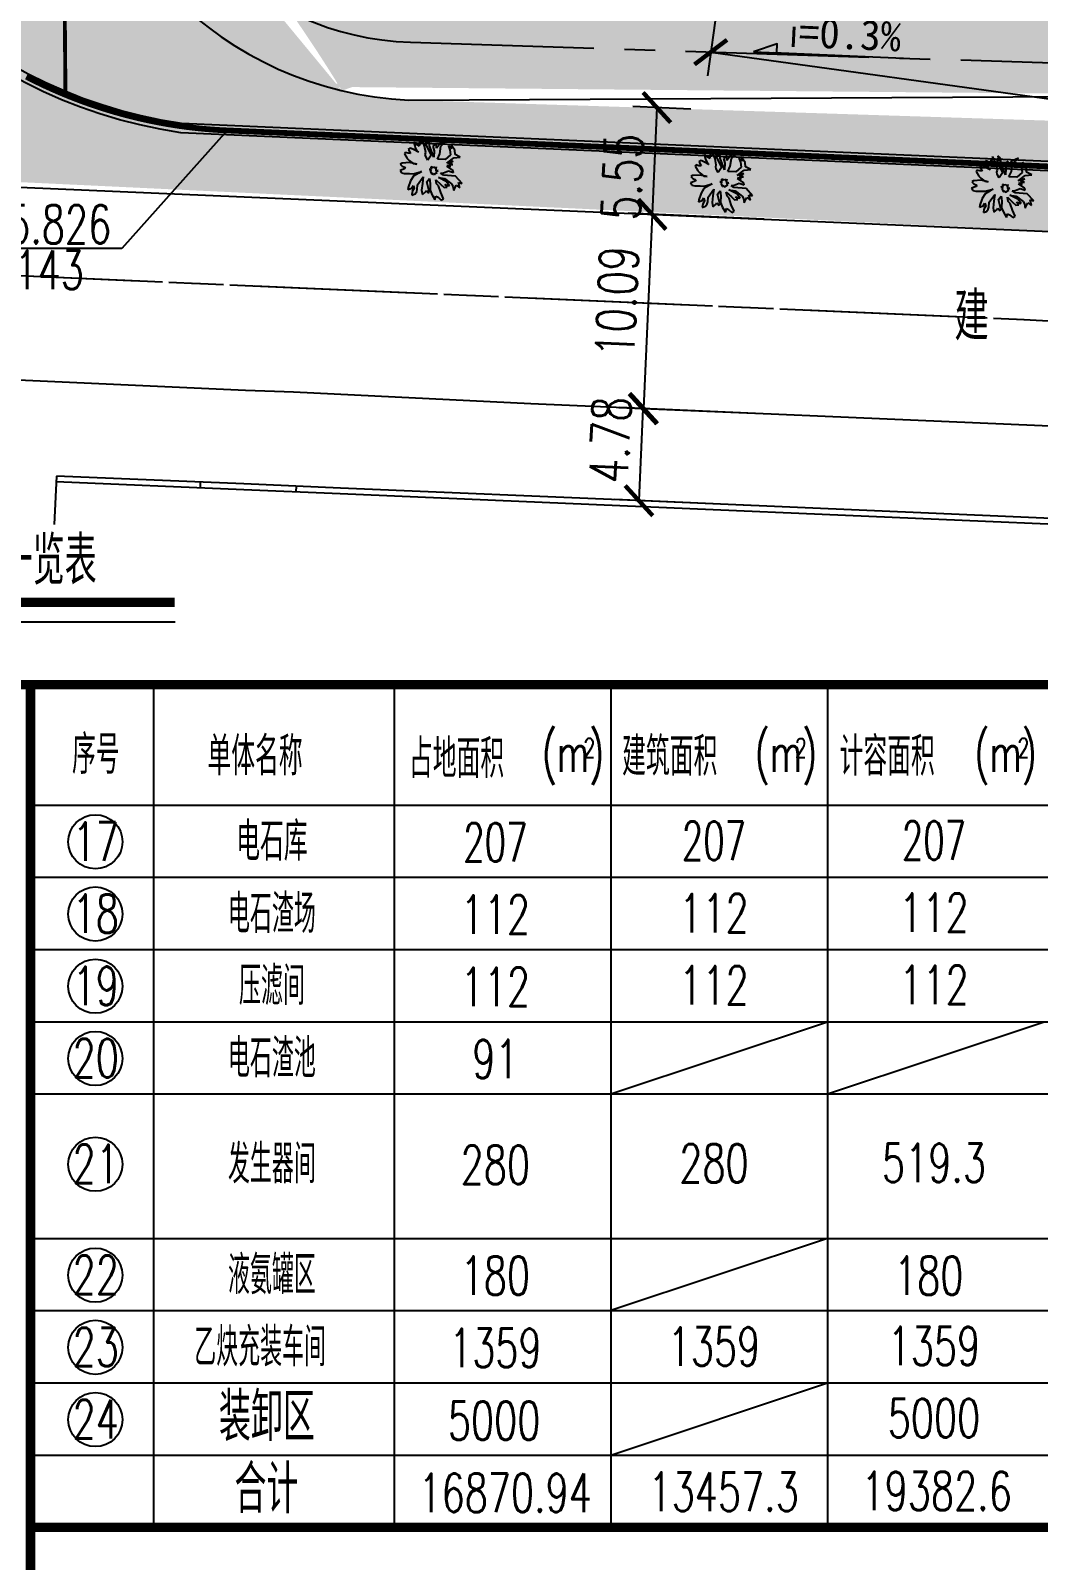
# Model space of a CAD drawing. Header units: millimetres. Extents: x 397874 to 6871063, y -8 to 5775840.
# Drawn here: x 429008.2 to 429060.5, y 2812664.1 to 2812743.5 of the extents above; entities that cross this region are included whole.
import ezdxf
from ezdxf.enums import TextEntityAlignment as Align

# ---------------------------------------------------------------- set-up
doc = ezdxf.new("R2010")
doc.units = ezdxf.units.MM
doc.header["$LTSCALE"] = 1000
for name, pattern in [('ACAD_ISO10W100', [18, 12, -3, 0, -3]), ('CENTER2', [28.575000000000003, 19.05, -3.175, 3.175, -3.175]), ('CONTINOUS', [0]), ('DASH', [0.35, 0.25, -0.1])]:
    doc.linetypes.add(name, pattern=pattern)
for name, color, linetype in [('_TCH_MASK', 7, 'Continuous'), ('GRASST', 62, 'Continuous'), ('PUB_TEXT', 7, 'Continuous'), ('T1', 92, 'Continuous'), ('坐标层', 7, 'Continuous'), ('居民地线', 2, 'Continuous'), ('规划路中心线（FQ）', 2, 'Continuous')]:
    doc.layers.add(name, color=color, linetype=linetype)
doc.styles.add('DIM', font='txt')
doc.styles.add('dxfs', font='txt.shx', dxfattribs={"width": 0.7, "bigfont": 'dxfs.shx'})
doc.styles.add('HZTXT', font='txt.shx', dxfattribs={"width": 0.75, "bigfont": 'hzdx.shx'})
doc.styles.get("Standard").update_dxf_attribs({"font": 'txt', "bigfont": 'hzdx.shx'})
doc.dimstyles.new('ISO-25', dxfattribs={"dimtxt": 2, "dimasz": 0.75, "dimexe": 1.25, "dimexo": 0.625, "dimtad": 1, "dimdec": 1, "dimdsep": 46, "dimtxsty": 'HZTXT', "dimblk": 'ARCHTICK', "dimcen": 2.5, "dimadec": 0, "dimazin": 0, "dimtfac": 1, "dimtdec": 1, "dimtmove": 0, "dimatfit": 3, "dimldrblk": 'ARCHTICK', "dimfxl": 1, "dimarcsym": 0})

# ---------------------------------------------------------------- blocks, each defined once
blk = doc.blocks.new('_ArchTick')
at = {"color": 0, "linetype": 'ByBlock', "const_width": 0.15}
blk.add_lwpolyline([(-0.5, -0.5), (0.5, 0.5)], dxfattribs=at)
blk = doc.blocks.new('*D660')
at = {"color": 0, "linetype": 'CONTINOUS', "lineweight": -2, "transparency": 16777216}
for p, q in [((429046.2543388866, 2812733.711973365), (429039.189874307, 2812734.02183165)), ((429040.4386736426, 2812733.96705739), (429039.9963761001, 2812723.883107812)), ((429045.8120413441, 2812723.628023787), (429038.7475767646, 2812723.937882072))]:
    blk.add_line(p, q, dxfattribs=at)
at = {"layer": 'Defpoints', "color": 0, "linetype": 'CONTINOUS', "transparency": 16777216}
for p in [(429046.8787385543, 2812733.684586235), (429039.9963761001, 2812723.883107812), (429046.4364410118, 2812723.600636657)]:
    blk.add_point(p, dxfattribs=at)
at = {"color": 0, "linetype": 'CONTINOUS', "lineweight": -2, "transparency": 16777216, "xscale": 1.5, "yscale": 1.5, "zscale": 1.5}
for p, rotation in [((429040.4386736426, 2812733.96705739), 87.48852868836877), ((429039.9963761001, 2812723.883107812), 267.4885286883688)]:
    blk.add_blockref('_ArchTick', p, dxfattribs=dict(at, rotation=rotation))
at = {"color": 0, "linetype": 'CONTINOUS', "transparency": 16777216, "insert": (429038.6131610119, 2812729.431186714), "char_height": 2, "attachment_point": 5, "rotation": 87.4885286883688, "style": 'HZTXT'}
blk.add_mtext('10.09', dxfattribs=at)
blk = doc.blocks.new('_None')
blk = doc.blocks.new('*D661')
at = {"color": 0, "linetype": 'CONTINOUS', "lineweight": -2, "transparency": 16777216}
for p, q in [((429045.778258189, 2812723.61776544), (429038.7137936083, 2812723.927623725)), ((429039.9625929439, 2812723.872849465), (429039.7532623166, 2812719.100316754)), ((429045.5689275617, 2812718.845232729), (429038.5044629811, 2812719.155091014))]:
    blk.add_line(p, q, dxfattribs=at)
at = {"layer": 'Defpoints', "color": 0, "linetype": 'CONTINOUS', "transparency": 16777216}
for p in [(429046.4026578567, 2812723.59037831), (429039.7532623166, 2812719.100316754), (429046.1933272294, 2812718.817845599)]:
    blk.add_point(p, dxfattribs=at)
at = {"color": 0, "linetype": 'CONTINOUS', "lineweight": -2, "transparency": 16777216, "xscale": 1.5, "yscale": 1.5, "zscale": 1.5}
for p, rotation in [((429039.9625929439, 2812723.872849465), 87.48852868745168), ((429039.7532623166, 2812719.100316754), 267.4885286874517)]:
    blk.add_blockref('_ArchTick', p, dxfattribs=dict(at, rotation=rotation))
at = {"color": 0, "linetype": 'CONTINOUS', "transparency": 16777216, "insert": (429038.2650505954, 2812722.254575545), "char_height": 2, "attachment_point": 5, "rotation": 87.48852868745169, "style": 'HZTXT'}
blk.add_mtext('4.78', dxfattribs=at)
blk = doc.blocks.new('LV-5-1')
at = {"layer": 'T1', "color": 92, "linetype": 'Continuous'}
for p, q in [((-0.7308173647420517, 0.9162209432700763), (-0.7008946885531202, 0.7332489283342198)), ((-0.5481239409793659, 0.8547040438532605), (-0.7308173647420517, 0.9162209432700763)), ((-0.7008946885531202, 0.7332489283342198), (-0.6706005574666563, 0.6721963475391988)), ((-0.3048422550436527, 0.6710819828465588), (-0.5481239409793659, 0.8547040438532605)), ((-0.516158262853935, 1.342288916692794), (-0.5471024400111162, 1.189982487740878)), ((-0.5471024400111162, 1.189982487740878), (-0.4865141778381599, 1.067877326151134)), ((-0.3945174198860428, 1.250477886189444), (-0.516158262853935, 1.342288916692794)), ((-0.4865141778381599, 1.067877326151134), (-0.4257401882164515, 1.006731881631865)), ((-0.4257401882164515, 1.006731881631865), (-0.2432324919024609, 0.8842552651445743)), ((-0.3035421629022323, 1.097800002340122), (-0.3945174198860428, 1.250477886189444)), ((-0.1817155924856593, 1.06694868890726), (-0.3035421629022323, 1.097800002340122)), ((-0.2432324919024609, 0.8842552651445743), (-0.0615605691080248, 0.4874599218399993)), ((-0.2112668137770299, 1.371840137984094), (-0.2423038546585872, 1.189053850497018)), ((-0.2423038546585872, 1.189053850497018), (-0.1817155924856593, 1.06694868890726)), ((-0.1504928241553216, 1.310694693464839), (-0.2112668137770299, 1.371840137984094)), ((0.0621232757962957, 1.066205779112181), (-0.1504928241553216, 1.310694693464839)), ((0.1833926638665844, 0.8524753144679948), (0.0621232757962957, 1.066205779112181)), ((0.2746465120235371, 0.7912370062243355), (0.1820925717251782, 0.4257572949744173)), ((0.1825568903471009, 0.5781565876507102), (0.1833926638665844, 0.8524753144679948)), ((0.3665504062512781, 0.9433577077273299), (0.2746465120235371, 0.7912370062243355)), ((0.4891198864629587, 1.156345262576565), (0.3665504062512781, 0.9433577077273299)), ((0.5808380532418482, 1.247506247009071), (0.4891198864629587, 1.156345262576565)), ((0.5784235964078022, 0.4550299250927168), (0.7925255159496061, 0.6982187473039687)), ((0.7027574873828257, 1.247134792111524), (0.5808380532418482, 1.247506247009071)), ((0.6716275827768783, 1.033868646089275), (0.7027574873828257, 1.247134792111524)), ((0.7019217138633564, 0.9728160652943956), (0.6716275827768783, 1.033868646089275)), ((0.8241197391774904, 1.063884186002511), (0.7019217138633564, 0.9728160652943956)), ((0.7925255159496061, 0.6982187473039687), (0.9458534458696874, 1.002553014034476)), ((0.9461320370428581, 1.09399258964028), (0.8241197391774904, 1.063884186002511)), ((1.005884525696331, 0.6975687012332656), (0.883872227830949, 0.6674602975954826)), ((0.9458534458696874, 1.002553014034476), (0.9461320370428581, 1.09399258964028)), ((1.249723393978343, 0.6968257914381724), (1.005884525696331, 0.6975687012332656)), ((1.280017525064821, 0.6357732106432934), (1.249723393978343, 0.6968257914381724)), ((-1.372751668469988, 0.3085739107771559), (-1.373123123367549, 0.1866544766361784)), ((-1.373123123367549, 0.1866544766361784), (-1.06841740173941, 0.1552459808571314)), ((-1.189686789809755, 0.3689764455013176), (-1.372751668469988, 0.3085739107771559)), ((-1.219609465998673, 0.551948460437174), (-1.098061486755171, 0.4296575713986499)), ((-0.9757705977166609, 0.5512055506420808), (-1.219609465998673, 0.551948460437174)), ((-1.098061486755171, 0.4296575713986499), (-1.189686789809755, 0.3689764455013176)), ((-1.06841740173941, 0.1552459808571314), (-0.7638045438357324, 0.0933576265427831)), ((-0.7320245931590819, 0.5199827823118142), (-0.9757705977166609, 0.5512055506420808)), ((-0.6706005574666563, 0.6721963475391988), (-0.8230927138672683, 0.6421808076259623)), ((-0.8230927138672683, 0.6421808076259623), (-0.7623187242455458, 0.5810353631066931)), ((-0.4590988222076788, 0.0619491307636082), (-0.764175998733279, -0.0285618075981944)), ((-0.7638045438357324, 0.0933576265427831), (-0.6417922459703789, 0.1234660301804098)), ((-0.7623187242455458, 0.5810353631066931), (-0.57962530048286, 0.5195184636898915)), ((-0.4886500434990637, 0.3668405798404279), (-0.7320245931590819, 0.5199827823118142)), ((-0.6417922459703789, 0.1234660301804098), (-0.4590988222076788, 0.0619491307636082)), ((-0.57962530048286, 0.5195184636898915), (-0.3359721596496001, 0.4578158368243095)), ((-0.2755696249254243, 0.2747509581640628), (-0.4886500434990637, 0.3668405798404279)), ((-0.3359721596496001, 0.4578158368243095), (-0.2755696249254243, 0.2747509581640628)), ((-0.0615605691080248, 0.4874599218399993), (-0.3048422550436527, 0.6710819828465588)), ((-0.2459255399096634, 0.0003393676224022), (-0.2155385450988092, -0.0302333546371472)), ((-0.1544859643039302, 6.07764492457e-05), (-0.2459255399096634, 0.0003393676224022)), ((-0.1542073731307738, 0.0915003520550499), (-0.1544859643039302, 6.07764492457e-05)), ((-0.0322879389897963, 0.0911288971575033), (-0.1542073731307738, 0.0915003520550499)), ((0.0284860506319262, 0.0299834526382483), (-0.0322879389897963, 0.0911288971575033)), ((0.0896314951511812, 0.0907574422599566), (0.0284860506319262, 0.0299834526382483)), ((0.0588730454427804, -0.0005892696214573), (0.0896314951511812, 0.0907574422599566)), ((0.1820925717251782, 0.4257572949744173), (0.1825568903471009, 0.5781565876507102)), ((0.6702346269110819, 0.5766707680605379), (0.5784235964078022, 0.4550299250927168)), ((0.883872227830949, 0.6674602975954826), (0.6702346269110819, 0.5766707680605379)), ((1.004120114932988, 0.1184513890635372), (1.187370721042072, 0.2398136408582019)), ((1.126132412798412, 0.148559792701306), (1.004120114932988, 0.1184513890635372)), ((1.24805184693939, 0.1481883378037594), (1.126132412798412, 0.148559792701306)), ((1.127061050042272, 0.453358378053764), (1.188299358285917, 0.5446122262106456)), ((1.309940201253738, 0.4528011957074369), (1.127061050042272, 0.453358378053764)), ((1.187370721042072, 0.2398136408582019), (1.34004860489145, 0.3307888978420692)), ((1.188299358285917, 0.5446122262106456), (1.280017525064821, 0.6357732106432934)), ((1.216921942333443, -0.0650778082186321), (1.461225129237334, 0.0865785746625676)), ((1.339398558820733, 0.1174298880952875), (1.24805184693939, 0.1481883378037594)), ((1.340420059788983, 0.4527083319830467), (1.309940201253738, 0.4528011957074369)), ((1.461225129237334, 0.0865785746625676), (1.339398558820733, 0.1174298880952875)), ((1.34004860489145, 0.3307888978420692), (1.340420059788983, 0.4527083319830467)), ((-1.131698711919569, -0.6065647550752828), (-1.314856454304248, -0.69744714833476)), ((-1.283447958525144, -0.3927414267067064), (-1.131698711919569, -0.6065647550752828)), ((-1.100754534762387, -0.454258326123508), (-1.283447958525144, -0.3927414267067064)), ((-0.97883510062141, -0.4546297810210547), (-1.100754534762387, -0.454258326123508)), ((-0.856079892960949, -0.1806825091013309), (-1.008943504259094, -0.332617483155687)), ((-1.008943504259094, -0.332617483155687), (-0.7650117722527625, -0.3028805344154648)), ((-0.9472408773935115, -0.0889643423225124), (-1.008572049361561, -0.2106980490147095)), ((-1.008572049361561, -0.2106980490147095), (-0.856079892960949, -0.1806825091013309)), ((-0.6126124795765406, -0.3033448530374017), (-0.97883510062141, -0.4546297810210547)), ((-0.764175998733279, -0.0285618075981944), (-0.9472408773935115, -0.0889643423225124)), ((-0.7664975918429491, -0.7905582709793748), (-0.4603060506246948, -0.3342890301946539)), ((-0.7650117722527625, -0.3028805344154648), (-0.4290832822943571, -0.0905430256370749)), ((-0.4290832822943571, -0.0905430256370749), (-0.6126124795765406, -0.3033448530374017)), ((-0.4002749707979945, -0.6392733429958639), (-0.5836184406314828, -0.7911154533257019)), ((-0.4922717287501257, -0.8218739030341737), (-0.1870088247756883, -0.6704032476017403)), ((-0.4603060506246948, -0.3342890301946539), (-0.3077210304996356, -0.2737936317460878)), ((-0.369052202467671, -0.3955273384382991), (-0.4002749707979945, -0.6392733429958639)), ((-0.3077210304996356, -0.2737936317460878), (-0.369052202467671, -0.3955273384382991)), ((-0.1870088247756883, -0.6704032476017403), (-0.3092997138141982, -0.7919512268451712)), ((-0.2155385450988092, -0.0302333546371472), (-0.2159099999963559, -0.1521527887782668)), ((-0.2159099999963559, -0.1521527887782668), (-0.1548574192014769, -0.1218586576917318)), ((-0.1548574192014769, -0.1218586576917318), (-0.1552288740990235, -0.2437780918327093)), ((-0.1552288740990235, -0.2437780918327093), (-0.1244704243906227, -0.1524313799514374)), ((-0.1244704243906227, -0.1524313799514374), (0.0276502771124427, -0.2443352741790221)), ((-0.0331237125092798, -0.1831898296597672), (0.0888885853561021, -0.1530814260221405)), ((0.0276502771124427, -0.2443352741790221), (-0.0331237125092798, -0.1831898296597672)), ((0.0585015905452337, -0.1225087037624348), (0.1502197573241233, -0.0313477193297871)), ((0.0888885853561021, -0.1530814260221405), (0.0585015905452337, -0.1225087037624348)), ((0.1502197573241233, -0.0313477193297871), (0.0588730454427804, -0.0005892696214573)), ((0.1175111694035991, -0.7627714604514182), (0.301318957858939, -0.4585300574452873)), ((0.301318957858939, -0.4585300574452873), (0.4530682044645289, -0.6723533858138637)), ((0.4530682044645289, -0.6723533858138637), (0.7267368852110252, -0.8865481690801289)), ((0.4539968417084026, -0.36755480046142), (1.002355704169645, -0.4606659231061769)), ((0.6973713913684207, -0.5206970029328062), (0.4539968417084026, -0.36755480046142)), ((0.6065818618333907, -0.3070594020128539), (0.4854053374874923, -0.0628490788333522)), ((0.4854053374874923, -0.0628490788333522), (0.6682844886989585, -0.0634062611796793)), ((1.155126451743484, -0.3392108075871363), (0.6065818618333907, -0.3070594020128539)), ((0.6682844886989585, -0.0634062611796793), (0.7596312005803156, -0.0941647108881511)), ((0.910544673666351, -0.582306766073998), (0.6973713913684207, -0.5206970029328062)), ((0.7578667898169726, -0.6732820230577232), (0.9404673498552825, -0.7652787810098545)), ((0.8485634556276125, -0.9173994825129768), (0.7578667898169726, -0.6732820230577232)), ((0.7596312005803156, -0.0941647108881511), (0.820405190202024, -0.1553101554074061)), ((0.820405190202024, -0.1553101554074061), (1.094445325846067, -0.2475855045325517)), ((0.9404673498552825, -0.7652787810098545), (0.910544673666351, -0.582306766073998)), ((1.002355704169645, -0.4606659231061769), (1.215436122743256, -0.5527555447825421)), ((1.094445325846067, -0.2475855045325517), (1.277231613333228, -0.27862254541418)), ((1.154847860570314, -0.4306503831927984), (1.276860158435682, -0.4005419795551717)), ((1.368021142868258, -0.4922601463339902), (1.154847860570314, -0.4306503831927984)), ((1.276860158435682, -0.4005419795551717), (1.155126451743484, -0.3392108075871363)), ((1.215436122743256, -0.5527555447825421), (1.368021142868258, -0.4922601463339902)), ((1.33884137647442, -0.0654492631161787), (1.216921942333443, -0.0650778082186321)), ((1.247216073419906, -0.126130389013511), (1.33884137647442, -0.0654492631161787)), ((1.369135507560884, -0.1265018439110577), (1.247216073419906, -0.126130389013511)), ((1.277231613333228, -0.27862254541418), (1.460110764544694, -0.279179727760507)), ((1.277603068230775, -0.1567031112732025), (1.369135507560884, -0.1265018439110577)), ((1.399522502371752, -0.1570745661707491), (1.277603068230775, -0.1567031112732025)), ((1.338469921576873, -0.1873686972571562), (1.399522502371752, -0.1570745661707491)), ((1.460110764544694, -0.279179727760507), (1.338469921576873, -0.1873686972571562)), ((-1.314856454304248, -0.69744714833476), (-1.071203313471003, -0.759149775200342)), ((-1.071203313471003, -0.759149775200342), (-1.193494202509598, -0.8806977544437729)), ((-1.193494202509598, -0.8806977544437729), (-0.7664975918429491, -0.7905582709793748)), ((-0.5836184406314828, -0.7911154533257019), (-0.4922717287501257, -0.8218739030341737)), ((-0.3092997138141982, -0.7919512268451712), (-0.1566218299648199, -0.700975969861446)), ((-0.1566218299648199, -0.700975969861446), (-0.2488043153656463, -0.9445362469702445)), ((-0.2488043153656463, -0.9445362469702445), (-0.1569004211379763, -0.792415545467108)), ((-0.1569004211379763, -0.792415545467108), (-0.1271634723978252, -1.036347277473595)), ((-0.0055226294300041, -1.128158307976804), (-0.1282778370904651, -1.402105579896528)), ((-0.1282778370904651, -1.402105579896528), (0.0855454912781823, -1.250356333290938)), ((-0.1271634723978252, -1.036347277473595), (-0.065275118083477, -0.7317344195697757)), ((-0.065275118083477, -0.7317344195697757), (-0.0055226294300041, -1.128158307976804)), ((0.0855454912781823, -1.250356333290938), (0.268146051316478, -1.342353091243069)), ((0.1775422492302283, -1.067755773252628), (0.1175111694035991, -0.7627714604514182)), ((0.3906226678038536, -1.15984539492915), (0.1775422492302283, -1.067755773252628)), ((0.268146051316478, -1.342353091243069), (0.573037500393383, -1.312801869951613)), ((0.3902512129063069, -1.281764829070127), (0.5734089552909438, -1.190882435810636)), ((0.573037500393383, -1.312801869951613), (0.3902512129063069, -1.281764829070127)), ((0.5734089552909438, -1.190882435810636), (0.3906226678038536, -1.15984539492915)), ((0.7267368852110252, -0.8865481690801289), (0.8170620961241184, -1.252585062676218)), ((0.8170620961241184, -1.252585062676218), (0.8485634556276125, -0.9173994825129768))]:
    blk.add_line(p, q, dxfattribs=at)
at = {"layer": 'T1', "color": 92, "linetype": 'Continuous', "style": 'DIM', "flags": 1}
for tag in ['YVALUE', 'XVALUE']:
    blk.add_attdef(tag, (0.0284860506319262, 0.0299834526382483), '', height=2e-05, rotation=359.825436098794, dxfattribs=at)
blk = doc.blocks.new('*D712')
at = {"color": 0, "linetype": 'CONTINOUS', "lineweight": -2, "transparency": 16777216}
for p, q in [((429043.8103789264, 2812744.76468032), (429043.3101290744, 2812741.151269566)), ((429043.4815473463, 2812742.389460091), (429085.4376032971, 2812736.580956102)), ((429085.7664348772, 2812738.956176331), (429085.2661850253, 2812735.342765578))]:
    blk.add_line(p, q, dxfattribs=at)
at = {"layer": 'Defpoints', "color": 0, "linetype": 'CONTINOUS', "transparency": 16777216}
for p in [(429043.8960880623, 2812745.383775583), (429085.8521440131, 2812739.575271594), (429085.4376032971, 2812736.580956102)]:
    blk.add_point(p, dxfattribs=at)
at = {"color": 0, "linetype": 'CONTINOUS', "lineweight": -2, "transparency": 16777216, "xscale": 1.5, "yscale": 1.5, "zscale": 1.5}
for p, rotation in [((429043.4815473463, 2812742.389460091), 172.1179273552615), ((429085.4376032971, 2812736.580956102), 352.1179273552614)]:
    blk.add_blockref('_ArchTick', p, dxfattribs=dict(at, rotation=rotation))
at = {"color": 0, "linetype": 'CONTINOUS', "transparency": 16777216, "insert": (429064.6824190751, 2812741.094855779), "char_height": 2, "attachment_point": 5, "rotation": 352.11792735526143, "style": 'HZTXT'}
blk.add_mtext('42.36', dxfattribs=at)
blk = doc.blocks.new('*D713')
at = {"color": 0, "linetype": 'CONTINOUS', "lineweight": -2, "transparency": 16777216}
for p, q in [((429042.4553847344, 2812739.4341841), (429039.4355833218, 2812739.566637235)), ((429040.6843826574, 2812739.511862975), (429040.4410550509, 2812733.96423252)), ((429042.2120571279, 2812733.886553645), (429039.1922557154, 2812734.01900678))]:
    blk.add_line(p, q, dxfattribs=at)
at = {"layer": 'Defpoints', "color": 0, "linetype": 'CONTINOUS', "transparency": 16777216}
for p in [(429043.0797844022, 2812739.406796969), (429040.4410550509, 2812733.96423252), (429042.8364567956, 2812733.859166515)]:
    blk.add_point(p, dxfattribs=at)
at = {"color": 0, "linetype": 'CONTINOUS', "lineweight": -2, "transparency": 16777216, "xscale": 1.5, "yscale": 1.5, "zscale": 1.5}
for p, rotation in [((429040.6843826574, 2812739.511862975), 87.48852869034648), ((429040.4410550509, 2812733.96423252), 267.4885286903465)]:
    blk.add_blockref('_ArchTick', p, dxfattribs=dict(at, rotation=rotation))
at = {"color": 0, "linetype": 'CONTINOUS', "transparency": 16777216, "insert": (429038.9001344011, 2812735.916779514), "char_height": 2, "attachment_point": 5, "rotation": 87.4885286903465, "style": 'HZTXT'}
blk.add_mtext('5.55', dxfattribs=at)

msp = doc.modelspace()

# ---------------------------------------------------------------- hatches: boundary and pattern name
at = {"linetype": 'CONTINOUS'}
h = msp.add_hatch(dxfattribs=at)
h.set_pattern_fill('GRASS', color=3, scale=0.05400000000000001, angle=4.102915539087937e-11, style=0)
h.set_pattern_definition([(90, (428986.6435814556, 2812723.687127263), (-0.9698670000006944, 0.9698669999993059), [0.257175, -1.682559]), (45.00000000004098, (428986.6435814556, 2812723.687127263), (-0.9698676610761627, 0.9698676610747745), [0.257175, -1.114425]), (135.0000000000411, (428986.6435814556, 2812723.687127263), (-0.9698676610747745, -0.9698676610761627), [0.257175, -1.114425])])
edge = h.paths.add_edge_path()
edge.add_line((428996.5340162001, 2812984.894311839), (429007.7505203885, 2812986.572332765))
edge.add_arc((428245.5004267226, 2812967.567925284), 762.4869656571109, 0.2336791067045283, 1.428201607522908, ccw=False)
edge.add_line((429007.9810508167, 2812970.67769673), (429010.3926568062, 2812757.702723823))
edge.add_arc((429028.3916748471, 2812757.890738543), 17.99999999949577, 180.5984803246318, 268.1596675650175)
edge.add_line((429027.8136167689, 2812739.900022915), (429168.8104670618, 2812735.369665698))
edge.add_arc((429182.6395267767, 2812620.5617707), 115.6377777654213, 87.64632188930659, 96.86840990815591, ccw=False)
edge.add_line((429187.3885251358, 2812736.101991667), (429187.3909169407, 2812858.041225319))
edge.add_arc((425829.0373351499, 2812780.794741018), 3359.241848939383, 1.317644837385991, 1.469011999955537)
edge.add_line((429187.1751235002, 2812866.913229863), (429187.0315445493, 2812877.851964131))
edge.add_line((429187.0315445493, 2812877.851964131), (429191.3913752966, 2812878.101908972))
edge.add_line((429191.3913752967, 2812878.101908972), (429191.3948480924, 2812730.730573097))
edge.add_line((429191.394848092, 2812730.730573097), (429255.2584931663, 2812727.933340749))
edge.add_line((429255.2584931664, 2812727.933340749), (429255.2584931664, 2812723.687127263))
edge.add_line((429255.2584931664, 2812723.687127263), (429168.3849883561, 2812728.376376006))
edge.add_line((429168.3849883559, 2812728.376376006), (429129.359588356, 2812730.109876006))
edge.add_line((429129.3595883562, 2812730.109876006), (429091.5180883561, 2812731.731376007))
edge.add_line((429091.5180883561, 2812731.731376007), (429068.6550383561, 2812732.740376006))
edge.add_line((429068.6550383563, 2812732.740376006), (428995.9638605184, 2812736.192982226))
edge.add_arc((428996.3650182923, 2812744.638958753), 8.455498037436657, 181.284425770136, 267.2806712726182, ccw=False)
edge.add_line((428987.9116447894, 2812744.449423851), (428988.4926022603, 2812805.439615662))
edge.add_line((428988.4926022603, 2812805.439615662), (428987.7584499301, 2812883.630166006))
edge.add_line((428987.7584499302, 2812883.630166006), (428987.2482114521, 2812934.770531804))
edge.add_line((428987.2482114518, 2812934.770531804), (428986.7619213699, 2812983.746941416))
edge.add_line((428986.7619213702, 2812983.746941416), (428996.5340161999, 2812984.894311839))
h = msp.add_hatch(color=256, dxfattribs=at)
h.dxf.hatch_style = 1
h.paths.add_polyline_path([(429046.9041705951, 2812742.359059554), (429046.9239738849, 2812742.820549648), (429045.6979421582, 2812742.410820777)])
at = {"layer": 'GRASST'}
h = msp.add_hatch(dxfattribs=at)
h.set_pattern_fill('GRASS', color=256, scale=0.6855691710377898, angle=0.0002000000091365762, style=0)
h.set_pattern_definition([(90.00020000003931, (429259.7173159407, 2812585.985528187), (-0.4847723018511448, 0.4847689175136869), [0.1285442195695853, -0.8409970004867219]), (45.0002000000091, (429259.7173159407, 2812585.985528187), (-0.4847723019790365, 0.4847689176415782), [0.1285442195695854, -0.5570249514682033]), (135.000200000009, (429259.7173159407, 2812585.985528187), (-0.4847689176415788, -0.4847723019790357), [0.1285442195695853, -0.5570249514682025])])
edge = h.paths.add_edge_path()
edge.add_line((429024.3350384248, 2812740.389112412), (429024.3350384204, 2812740.389112412))
edge.add_line((429010.0203856262, 2812757.699403641), (429024.3350384204, 2812740.389112412))
edge.add_line((429024.3350384207, 2812740.389112412), (429073.0010153092, 2812757.433189094))
edge.add_line((429073.0010153091, 2812757.433189095), (429010.0203856309, 2812757.699403642))
edge = h.paths.add_edge_path()
edge.add_arc((429028.7085356234, 2812758.579610961), 18.70886728919441, 182.696624407643, 256.4811057194179)
edge.add_arc((428956.9692271359, 2812699.255173312), 78.93132125998164, 31.40847116773116, 47.76925895876755)
h = msp.add_hatch(dxfattribs=at)
h.set_pattern_fill('GRASS', color=256, scale=0.6855691710377898, angle=0.0002000000091365762, style=0)
h.set_pattern_definition([(90.00020000003934, (429311.5612226408, 2812585.70824123), (-0.4847723018511448, 0.4847689175136869), [0.1285442195695853, -0.8409970004867219]), (45.0002000000091, (429311.5612226408, 2812585.70824123), (-0.4847723019790365, 0.4847689176415782), [0.1285442195695854, -0.5570249514682033]), (135.000200000009, (429311.5612226408, 2812585.70824123), (-0.4847689176415788, -0.4847723019790357), [0.1285442195695853, -0.5570249514682025])])
h.paths.add_polyline_path([(429072.9677043706, 2812740.133189094), (429073.0229899134, 2812757.433326187), (429073.0229899088, 2812757.433326188), (429023.58532098, 2812740.585455179)])
edge = h.paths.add_edge_path()
edge.add_arc((429072.4888415231, 2812749.487955677), 9.367014863684707, 132.261598049775, 272.9303663449609)
edge.add_arc((429072.4888415239, 2812749.487955678), 9.367014864685217, 132.2615980652001, 272.9303663407583, ccw=False)

# ---------------------------------------------------------------- linework, layer by layer
at = {"color": 1, "linetype": 'CENTER2', "ltscale": 0.0005}
msp.add_line((429027.8956641173, 2812742.898934851), (429168.7046458912, 2812738.374614022), dxfattribs=at)
at = {"color": 0}
msp.add_line((429046.7442501681, 2812742.365921999), (429053.479368201, 2812742.076907138), dxfattribs=at)
at = {"color": 2, "linetype": 'CONTINOUS'}
msp.add_line((429027.8134437475, 2812739.894608165), (429071.4436315211, 2812740.133189094), dxfattribs=at)
for p, q in [((429008.1723433835, 2812709.547829448), (429101.4837619397, 2812709.548022348)), ((429014.5473578824, 2812709.547727628), (429014.5475105955, 2812665.797851699)), ((429027.0473578824, 2812709.547770003), (429027.0475105955, 2812665.797895333)), ((429038.2973578824, 2812709.547808141), (429038.2975105955, 2812665.797934602)), ((429049.5473578824, 2812709.54784628), (429049.5475105997, 2812665.797973872)), ((429008.1723651998, 2812703.297829448), (429105.4837619397, 2812703.29816913)), ((429008.1723564737, 2812699.548169129), (429103.4835568662, 2812699.548501828)), ((429008.1723782895, 2812699.547829449), (429105.4837619397, 2812699.54816913)), ((429008.1723913793, 2812695.797829448), (429105.4837619397, 2812695.79816913)), ((429008.1724044695, 2812692.047829447), (429105.4837750299, 2812692.048169128)), ((429008.1724044695, 2812688.297829447), (429105.4837619402, 2812688.298169128)), ((429008.1724437387, 2812680.797829447), (429105.4837881196, 2812680.798169128)), ((429049.547432059, 2812680.797973873), (429038.297458237, 2812677.047934604)), ((429008.1724437387, 2812677.047829448), (429105.4837881196, 2812677.048169129)), ((429008.1724568284, 2812673.297829447), (429105.4837881196, 2812673.298169128)), ((429008.1724699182, 2812673.297829447), (429105.4837881196, 2812673.298169128)), ((429008.1724699182, 2812673.297829447), (429105.4837750299, 2812673.298169128)), ((429008.1724699186, 2812669.547829446), (429105.4838012098, 2812669.548169127)), ((429008.1724830084, 2812669.547829446), (429105.4838012098, 2812669.548169127)), ((429008.1724830084, 2812669.547829446), (429105.4837881201, 2812669.548169127))]:
    msp.add_line(p, q)
at = {"color": 3, "linetype": 'CONTINOUS'}
for p, q in [((429038.2974189674, 2812688.297934603), (429049.547405879, 2812692.047973875)), ((429049.5474189692, 2812688.297973873), (429060.7974058776, 2812692.048013145)), ((429038.2974975058, 2812669.547934602), (429049.5474844198, 2812673.297973873))]:
    msp.add_line(p, q, dxfattribs=at)
at = {"color": 3, "linetype": 'DASH', "ltscale": 0.02, "const_width": 0.2}
msp.add_lwpolyline([(429007.8430536439, 2812986.572332765), (429009.9824717604, 2812740.152267486)], dxfattribs=at)
at = {"color": 0, "linetype": 'CONTINOUS'}
msp.add_lwpolyline([(429045.6979421582, 2812742.410820777), (429046.9041705951, 2812742.359059554), (429046.9239738849, 2812742.820549648), (429045.6979421582, 2812742.410820777)], dxfattribs=at)
at = {"color": 1, "linetype": 'CONTINOUS', "const_width": 0.3}
msp.add_lwpolyline([(429191.3880081861, 2812730.734798482), (429018.3844394274, 2812738.323001164), (429018.0336299669, 2812738.340034623), (429017.6831420087, 2812738.362815983), (429017.3330086996, 2812738.390519112), (429016.9832991478, 2812738.423138542), (429016.6340823788, 2812738.460667833), (429016.2854273273, 2812738.503099578), (429015.9374028114, 2812738.5504254), (429015.5900775236, 2812738.602635961), (429015.2435200242, 2812738.659720953), (429014.8977987147, 2812738.721669108), (429014.552981839, 2812738.788468201), (429014.209137456, 2812738.860105043), (429013.8663334362, 2812738.936565497), (429013.5246374439, 2812739.017834469), (429013.1841169256, 2812739.103895918), (429012.8448390942, 2812739.194732858), (429012.5068709184, 2812739.290327358), (429012.1702791066, 2812739.39066055), (429011.8351301001, 2812739.495712629), (429011.5014900505, 2812739.605462858), (429011.1694248123, 2812739.719889577), (429010.8389999336, 2812739.838970198), (429010.5102806301, 2812739.962681216), (429010.1833317922, 2812740.090998213), (429009.8582179495, 2812740.223895861), (429009.5350032765, 2812740.361347928), (429009.2137515717, 2812740.503327282), (429008.8945262451, 2812740.649805901), (429008.5773903048, 2812740.800754868), (429008.2624063524, 2812740.956144392), (429007.9496365599, 2812741.1159438)], dxfattribs=at)
msp.add_lwpolyline([(429191.3880081861, 2812730.734798482), (429018.3844394274, 2812738.323001164), (429018.0336299669, 2812738.340034623), (429017.6831420087, 2812738.362815983), (429017.3330086996, 2812738.390519112), (429016.9832991478, 2812738.423138542), (429016.6340823788, 2812738.460667833), (429016.2854273273, 2812738.503099578), (429015.9374028114, 2812738.5504254), (429015.5900775236, 2812738.602635961), (429015.2435200242, 2812738.659720953), (429014.8977987147, 2812738.721669108), (429014.552981839, 2812738.788468201), (429014.209137456, 2812738.860105043), (429013.8663334362, 2812738.936565497), (429013.5246374439, 2812739.017834469), (429013.1841169256, 2812739.103895918), (429012.8448390942, 2812739.194732858), (429012.5068709184, 2812739.290327358), (429012.1702791066, 2812739.39066055), (429011.8351301001, 2812739.495712629), (429011.5014900505, 2812739.605462858), (429011.1694248123, 2812739.719889577), (429010.8389999336, 2812739.838970198), (429010.5102806301, 2812739.962681216), (429010.1833317922, 2812740.090998213), (429009.8582179495, 2812740.223895861), (429009.5350032765, 2812740.361347928), (429009.2137515717, 2812740.503327282), (429008.8945262451, 2812740.649805901), (429008.5773903048, 2812740.800754868), (429008.2624063524, 2812740.956144392), (429007.9496365599, 2812741.1159438)], dxfattribs=at)
at = {"color": 1, "linetype": 'CENTER2', "ltscale": 0.0005, "flags": 128}
for points in [[(428919.8584931665, 2812734.637231082), (429255.2584931664, 2812719.92606436)], [(428947.1467342335, 2812733.4403263), (429255.2584931664, 2812719.92606436)]]:
    msp.add_lwpolyline(points, dxfattribs=at)
for points, const_width in [([(428999.9270197717, 2812713.821615322), (429015.6538673476, 2812713.821662608)], 0.5), ([(428910.8583894991, 2812643.297622979), (428910.8582646269, 2812709.547499548), (429008.1723433835, 2812709.547829448)], 0.48), ([(429008.1724682567, 2812643.29762298), (429008.1723433835, 2812709.547829448), (429105.4864221406, 2812709.548159349)], 0.48), ([(429008.1724830084, 2812665.797829446), (429105.4837881201, 2812665.798169127)], 0.48)]:
    msp.add_lwpolyline(points, dxfattribs=dict(const_width=const_width))
msp.add_lwpolyline([(428999.8982259505, 2812712.808949761), (429015.6801298712, 2812712.808997046)])
at = {"color": 0, "const_width": 0.5}
msp.add_lwpolyline([(429008.1723433835, 2812709.547815888), (429008.1723433835, 2812643.29762298)], dxfattribs=at)
at = {"color": 1, "linetype": 'CENTER2', "ltscale": 0.0005}
msp.add_arc((429028.3773791832, 2812757.891197876), 15, 180.63065962872, 268.1596675385732, dxfattribs=at)
at = {"layer": '_TCH_MASK', "color": 2, "linetype": 'CONTINOUS'}
msp.add_arc((429028.6919418066, 2812758.555097778), 18.68115712286453, 182.6248097598095, 267.3046208509338, dxfattribs=at)
at = {"layer": 'PUB_TEXT'}
for centre in [(429011.5364928343, 2812701.387838641), (429011.5338444156, 2812697.637535167), (429011.5338575053, 2812693.887535167), (429011.533870595, 2812690.137535165), (429011.5338836852, 2812684.645478684), (429011.5339098647, 2812678.887535165), (429011.5339229549, 2812675.137535166), (429011.5339360447, 2812671.387535165)]:
    msp.add_circle(centre, 1.40625, dxfattribs=at)
at = {"layer": '坐标层', "color": 0, "linetype": 'Continuous'}
for p, q in [((429018.3844394269, 2812738.323001164), (429012.9057259038, 2812732.201350668)), ((429012.9057259033, 2812732.201350668), (428996.7082622768, 2812732.201350668))]:
    msp.add_line(p, q, dxfattribs=at)
at = {"layer": '居民地线', "color": 151, "linetype": 'Continuous', "lineweight": -3, "ltscale": 0.5, "flags": 128}
for points in [[(429180.4578255351, 2813015.36171623), (429191.6833792138, 2813015.36171623), (429191.6833792138, 2812730.502076107), (429015.9698483148, 2812738.204689663, -0.3431460869544576), (428994.243639397, 2812760.791181666, -0.3431460869544576)], [(429180.4578255351, 2813015.184760935), (429191.2833792134, 2813015.138057581), (429191.2833792134, 2812731.001575932), (429016.0074204491, 2812738.685007988, -0.3429245668939178), (428994.6414416628, 2812760.914635984)]]:
    msp.add_lwpolyline(points, format="xyb", dxfattribs=at)
at = {"layer": '居民地线', "color": 151, "linetype": 'Continuous', "lineweight": -3, "ltscale": 0.5}
msp.add_lwpolyline([(429009.512562843, 2812720.377965779), (429009.4010532508, 2812717.869531774)], dxfattribs=at)
at = {"layer": '居民地线', "color": 151, "linetype": 'Continuous', "lineweight": -3, "ltscale": 0.5, "flags": 128}
for points in [[(429019.2362515428, 2812719.96722781), (429009.5125628393, 2812720.377965779)], [(429019.2362515428, 2812719.666960272), (429009.4999018405, 2812720.078233054)], [(429016.9805734842, 2812720.062509822), (429016.9679124858, 2812719.762777098)], [(429255.2584931664, 2812709.736213875), (429184.0800328199, 2812712.777423586), (429174.2807552395, 2812713.26041585), (429141.8556346321, 2812714.669377638), (429103.0984890047, 2812716.352379619), (429078.7720511421, 2812717.416376901), (429039.9914167658, 2812719.084369777), (429024.2518333294, 2812719.755364808), (429019.2364515429, 2812719.967219361)], [(429255.2584931664, 2812709.435940155), (429184.066245215, 2812712.477738962), (429174.2668590005, 2812712.96073658), (429141.8426177204, 2812714.369660159), (429103.0854279483, 2812716.052664057), (429078.7590513811, 2812717.116658658), (429039.9785819813, 2812718.784644438), (429024.2391139218, 2812719.45563455), (429019.2364515429, 2812719.666951824)], [(429021.9592472478, 2812719.85220585), (429021.9465862494, 2812719.552473126)]]:
    msp.add_lwpolyline(points, dxfattribs=at)
at = {"layer": '规划路中心线（FQ）', "color": 2, "linetype": 'ACAD_ISO10W100', "ltscale": 0.5, "flags": 128}
for points in [[(429004.0564870252, 2812735.528871405), (429056.6954383561, 2812733.268876006), (429080.614638356, 2812732.211876006), (429102.4215383562, 2812731.250876007), (429121.3064383562, 2812730.499876007), (429137.4127383563, 2812729.719876007), (429157.8271383559, 2812728.782876006), (429178.9428383564, 2812727.969876007), (429255.2584931664, 2812723.687127263)], [(429255.2584931664, 2812714.056565134), (429180.6239383561, 2812717.689876006), (429166.0607383563, 2812718.480876007), (429154.5063383561, 2812719.031876007), (429139.9898383562, 2812719.515876006), (429126.0314383563, 2812720.335876007), (429110.2645383561, 2812720.947876006), (429087.5832383563, 2812721.863876007), (429062.792538356, 2812722.893876006), (429034.1375383562, 2812724.130876007), (429021.8270936306, 2812724.731273427), (429021.3281258787, 2812724.749285451), (429020.8281581937, 2812724.767297503), (429020.3281905344, 2812724.786309491), (429019.8292227862, 2812724.804321515), (429019.3292551269, 2812724.823333503), (429003.9172531064, 2812725.517949547)]]:
    msp.add_lwpolyline(points, dxfattribs=at)

# ---------------------------------------------------------------- block references
at = {"layer": 'GRASST', "xscale": 1.154735999051131, "yscale": 1.154735999051131, "zscale": 1.154735999051131, "rotation": 120.0001998542545}
for p in [(429029.0045561153, 2812736.2608597), (429044.0868951729, 2812735.619802039), (429058.6772379433, 2812735.345688972)]:
    msp.add_blockref('LV-5-1', p, dxfattribs=at)

# ---------------------------------------------------------------- texts
at = {"color": 0, "linetype": 'CONTINOUS', "ltscale": 10}
for s, height, style, width, p in [('X=2816525.826', 2, 'dxfs', 0.7, (428996.9945364413, 2812732.449556506)), ('Y=427999.143', 2, 'dxfs', 0.7, (428996.9002307937, 2812730.08139463)), ('建  港  路', 2.5, 'HZTXT', 0.75, (429056.131386763, 2812727.42045181))]:
    msp.add_text(s, height=height, dxfattribs=dict(at, style=style, width=width)).set_placement(p)
at = {"color": 0, "insert": (429053.3955319203, 2812743.988302812), "char_height": 3.9, "width": 8.739241735174664, "attachment_point": 3, "rotation": 357.5428524480337}
msp.add_mtext('{\\H0.4x;i\\fSimSun|b0|i0|c134|p2;=0.3%\\P  }', dxfattribs=at)
at = {"layer": 'PUB_TEXT', "color": 0, "linetype": 'CONTINOUS', "ltscale": 5, "style": 'dxfs'}
for s, height, width, p in [('建构筑物一览表', 2.5, 0.7, (428999.9651751197, 2812714.742715633)), ('单体名称', 2, 0.65, (429017.3559724404, 2812704.833298216)), ('占地面积', 2, 0.65, (429027.8158402503, 2812704.706091677)), ('(m)', 2, 0.65, (429034.7215233538, 2812705.016473697)), ('2', 1, 0.7, (429036.877382474, 2812705.766885419)), ('建筑面积', 2, 0.65, (429038.880572632, 2812704.818109098)), ('(m)', 2, 0.65, (429045.7740532323, 2812705.016505698)), ('2', 1, 0.7, (429047.8586480808, 2812705.756387154)), ('计容面积', 2, 0.65, (429050.1703707906, 2812704.818140892)), ('(m)', 2, 0.65, (429057.1752557289, 2812705.016537492)), ('2', 1, 0.7, (429059.4126920328, 2812705.760074007)), ('装卸区', 2.5, 0.7, (429017.9475381342, 2812670.278133737)), ('5000', 2, 0.7, (429029.834731739, 2812670.332409995)), ('合计', 2.5, 0.7, (429018.7532604737, 2812666.528133736)), ('13457.3', 2, 0.7, (429040.2553629153, 2812666.640625044)), ('19382.6', 2, 0.7, (429051.3120000586, 2812666.681591564)), ('16870.94', 2, 0.7, (429028.3089984865, 2812666.582409994))]:
    msp.add_text(s, height=height, dxfattribs=dict(at, width=width)).set_placement(p)
for s, width, p in [('序号', 0.65, (429011.5581463901, 2812706.024708417)), ('17', 0.7, (429011.558141645, 2812701.405216304)), ('电石库', 0.65, (429020.7018370014, 2812701.506386284)), ('207', 0.65, (429032.3006287888, 2812701.359020613)), ('207', 0.65, (429043.6477001039, 2812701.434893392)), ('207', 0.65, (429055.0697466405, 2812701.458551639)), ('电石渣场', 0.6, (429020.6991885803, 2812697.75608281)), ('18', 0.7, (429011.5554932253, 2812697.654912829)), ('112', 0.7, (429032.2979803677, 2812697.608717138)), ('112', 0.7, (429043.6477219183, 2812697.684560691)), ('112', 0.7, (429055.0697684553, 2812697.70821894)), ('19', 0.7, (429011.5555063151, 2812693.904912828)), ('压滤间', 0.6, (429020.69920167, 2812694.006082809)), ('112', 0.7, (429032.2979934574, 2812693.858717138)), ('112', 0.7, (429043.6477350085, 2812693.93456069)), ('112', 0.7, (429055.0697815451, 2812693.958218939)), ('20', 0.7, (429011.5555194053, 2812690.154912827)), ('电石渣池', 0.6, (429020.6992147602, 2812690.256082807)), ('91', 0.7, (429032.2980065471, 2812690.108717136)), ('21', 0.7, (429011.555532495, 2812684.662856346)), ('发生器间', 0.6, (429020.69922785, 2812684.764026326)), ('280', 0.7, (429032.2980196369, 2812684.616660655)), ('280', 0.7, (429043.647761188, 2812684.692504209)), ('519.3', 0.7, (429055.069807725, 2812684.716162457)), ('22', 0.7, (429011.5555586745, 2812678.904912828)), ('液氨罐区', 0.6, (429020.6992540299, 2812679.006082808)), ('180', 0.7, (429032.2980458168, 2812678.858717136)), ('180', 0.7, (429054.7980458187, 2812678.858795676)), ('23', 0.7, (429011.5555717647, 2812675.154912828)), ('乙炔充装车间', 0.6, (429020.0888817003, 2812675.256082808)), ('1359', 0.7, (429032.298058907, 2812675.108717137)), ('1359', 0.7, (429043.6478004581, 2812675.184560689)), ('1359', 0.7, (429055.0698469952, 2812675.208218938)), ('24', 0.7, (429011.5555848544, 2812671.404912828)), ('5000', 0.7, (429055.0698600854, 2812671.458218937))]:
    msp.add_text(s, height=2, dxfattribs=dict(at, width=width)).set_placement(p, align=Align.MIDDLE)

# ---------------------------------------------------------------- dimensions: what is measured, and where the dimension line sits
at = {"color": 3, "linetype": 'CONTINOUS'}
dim = msp.add_aligned_dim(p1=(429043.8960880623, 2812745.383775583), p2=(429085.8521440131, 2812739.575271594), distance=-3.022874339229655, dimstyle='ISO-25', override={"dimasz": 1.5, "dimdec": 2, "dimzin": 0, "dimldrblk": 'None'}, dxfattribs=at)
dim.commit()
dim.dimension.update_dxf_attribs({"geometry": '*D712', "text_midpoint": (429064.6824190751, 2812741.094855779)})
for base, p1, p2, angle, picture, middle in [((429040.4410550509, 2812733.96423252), (429043.0797844022, 2812739.406796969), (429042.8364567957, 2812733.859166515), 267.48852868953594, '*D713', (429040.5235735373, 2812735.845572976)), ((429039.9963761001, 2812723.883107812), (429046.8787385542, 2812733.684586234), (429046.4364410117, 2812723.600636656), 267.4885286883688, '*D660', (429040.2366001481, 2812729.359980176)), ((429039.7532623166, 2812719.100316754), (429046.4026578567, 2812723.59037831), (429046.1933272295, 2812718.817845599), 267.4885286883939, '*D661', (429039.8884897316, 2812722.183369006))]:
    dim = msp.add_linear_dim(base=base, p1=p1, p2=p2, angle=angle, dimstyle='ISO-25', override={"dimasz": 1.5, "dimdec": 2, "dimzin": 0, "dimldrblk": 'None'}, dxfattribs=at)
    dim.commit()
    dim.dimension.update_dxf_attribs({"geometry": picture, "text_midpoint": middle, "dimtype": 161})

doc.saveas('drawing.dxf')
